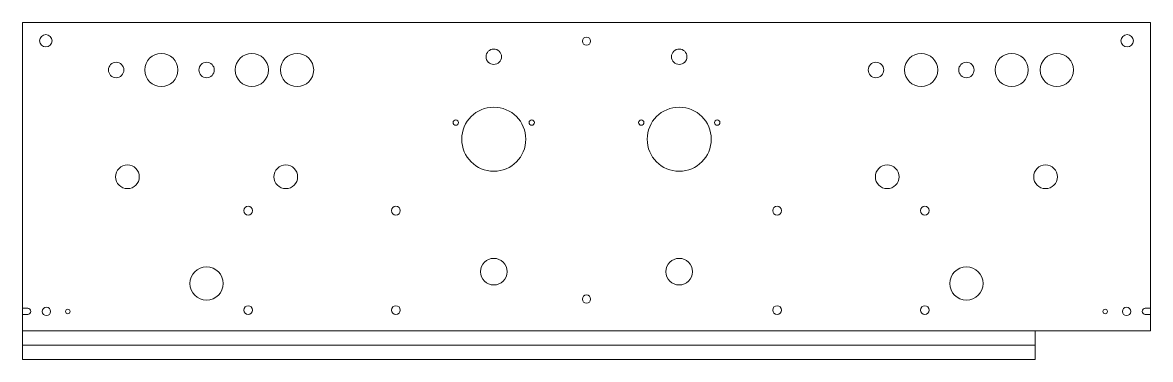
# Model space of a CAD drawing. Header units: millimetres. Extents: x -238 to 238, y -77 to 65.
import ezdxf

# ---------------------------------------------------------------- set-up
doc = ezdxf.new("R2010")
doc.units = ezdxf.units.MM
doc.layers.get('0').update_dxf_attribs({"lineweight": 5, "true_color": 0xffffff})

msp = doc.modelspace()

# ---------------------------------------------------------------- linework, layer by layer
for p, q in [((-235.3, -55.45), (-237.5, -55.45)), ((235.3, -55.45), (237.5, -55.45)), ((-235.3, -58.05), (-237.5, -58.05)), ((235.3, -58.05), (237.5, -58.05)), ((-237.5, -65), (189, -65)), ((-237.5, -71), (-237.5, -65)), ((189, -65), (189, -71)), ((189, -71), (-237.5, -71)), ((-237.5, -77), (-237.5, -71)), ((189, -71), (189, -77)), ((189, -77), (-237.5, -77))]:
    msp.add_line(p, q)
msp.add_lwpolyline([(237.5, -65), (-237.5, -65), (-237.5, 65), (237.5, 65)], close=True)
for centre, radius in [((-227.7, 57.3), 2.6), ((0, 57.15), 1.75), ((227.7, 57.3), 2.6), ((-39.05, 50.58), 3.25), ((39.05, 50.58), 3.25), ((-198.1, 45), 3.25), ((-179.05, 45), 7), ((-160, 45), 3.25), ((-140.95, 45), 7), ((-121.9, 45), 7), ((121.9, 45), 3.25), ((140.95, 45), 7), ((160, 45), 3.25), ((179.05, 45), 7), ((198.1, 45), 7), ((-39.05, 15.83), 13.5), ((39.05, 15.83), 13.5), ((-55.05, 22.83), 1.13), ((-23.05, 22.83), 1.13), ((23.05, 22.83), 1.13), ((55.05, 22.83), 1.13), ((-193.34, 0), 5), ((-126.66, 0), 5), ((126.66, 0), 5), ((193.34, 0), 5), ((-142.5, -14.28), 1.85), ((-80.27, -14.28), 1.85), ((80.27, -14.28), 1.85), ((142.5, -14.28), 1.85), ((-160, -45), 7), ((-39.05, -40), 5.6), ((39.05, -40), 5.6), ((160, -45), 7), ((0, -51.55), 1.75), ((-227.45, -56.75), 1.75), ((-218.45, -56.75), 0.95), ((-142.5, -56.19), 1.85), ((-80.27, -56.19), 1.85), ((80.27, -56.19), 1.85), ((142.5, -56.19), 1.85), ((218.45, -56.75), 0.95), ((227.45, -56.75), 1.75)]:
    msp.add_circle(centre, radius)
for centre, start, end in [((-235.3, -56.75), -90, 90), ((235.3, -56.75), 90, 270)]:
    msp.add_arc(centre, 1.3, start, end)

doc.saveas('drawing.dxf')
